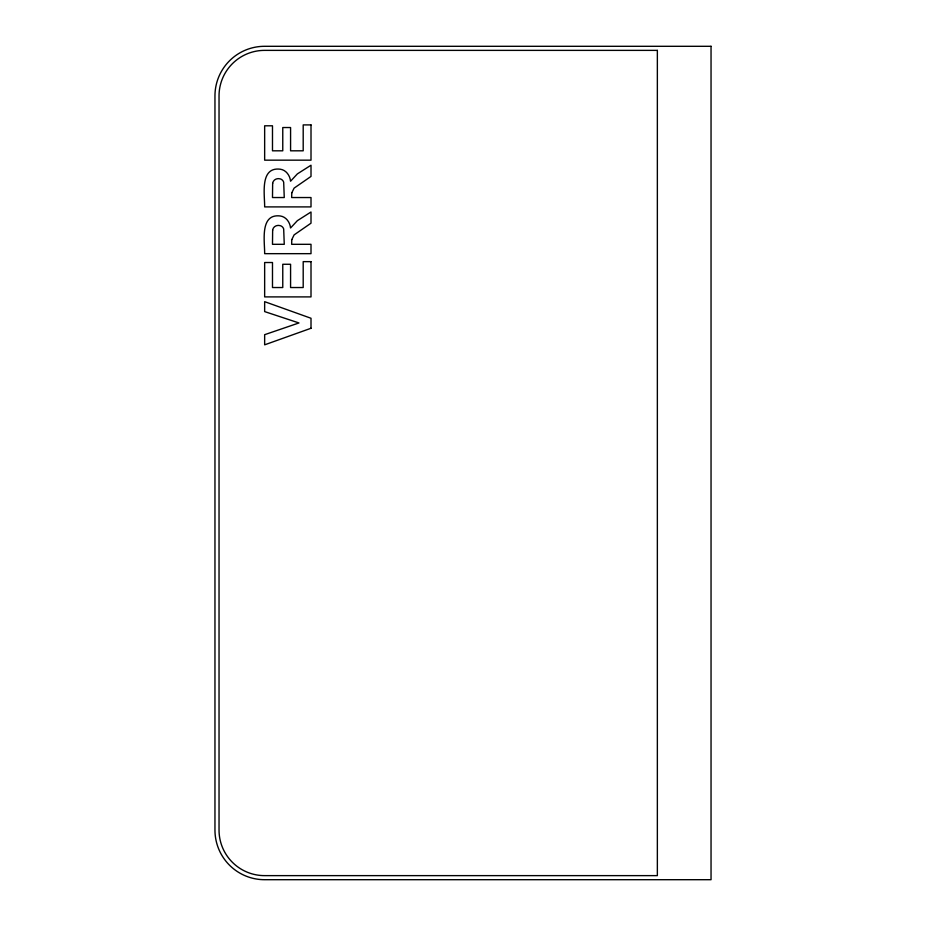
<?xml version="1.0" encoding="UTF-8"?>
<svg xmlns="http://www.w3.org/2000/svg" width="926" height="926" viewBox="0 0 926 926"><rect width="100%" height="100%" fill="white"/><g stroke="black" fill="none" stroke-linecap="round" stroke-linejoin="round"><path stroke-width="1.39" d="M272.649 183.406L272.487 197.539L284.259 197.539L283.68 182.202A5.035 5.035 0 0 0 280.161 178.868C276.874 177.885 273.02 179.806 272.649 183.406M272.649 230.18L272.487 244.314L284.259 244.314L283.68 228.977A5.035 5.035 0 0 0 280.161 225.643C276.874 224.659 273.02 226.569 272.649 230.18M291.783 192.851L291.655 197.539L311.009 197.539L311.009 206.903L264.651 206.903C264.801 194.877 259.546 166.761 280.138 169.18C286.099 169.933 290.012 175.546 290.544 181.23L297.373 173.891L311.009 165.222L311.009 176.426L294.109 188.117L291.783 192.851M291.783 239.626L291.655 244.314L311.009 244.314L311.009 253.666L264.651 253.666C264.801 241.64 259.546 213.536 280.138 215.955C286.099 216.707 290.012 222.309 290.544 227.993L297.373 220.666L311.009 211.996L311.009 223.189L294.109 234.891L291.783 239.626M311.009 328.267L264.651 344.831L264.651 334.68L298.959 322.954L264.651 311.599L264.651 301.668L311.009 318.266L311.009 328.267M711.041 46.3L264.57 46.3A49.61 49.61 0 0 0 214.959 95.91L214.959 830.09A49.61 49.61 0 0 0 264.57 879.7L711.041 879.7L711.041 46.3M657.356 50.374L264.57 50.374A45.536 45.536 0 0 0 219.034 95.91L219.034 830.09A45.536 45.536 0 0 0 264.57 875.626L657.356 875.626L657.356 50.374M311.009 124.906L303.196 124.906L303.196 150.811L290.579 150.811L290.579 127.533L282.766 127.533L282.766 150.811L272.487 150.811L272.487 125.797L264.651 125.797L264.651 160.163L311.009 160.163L311.009 124.906M311.009 261.641L303.196 261.641L303.196 287.535L290.579 287.535L290.579 264.269L282.766 264.269L282.766 287.535L272.487 287.535L272.487 262.521L264.651 262.521L264.651 296.899L311.009 296.899L311.009 261.641"/></g></svg>
